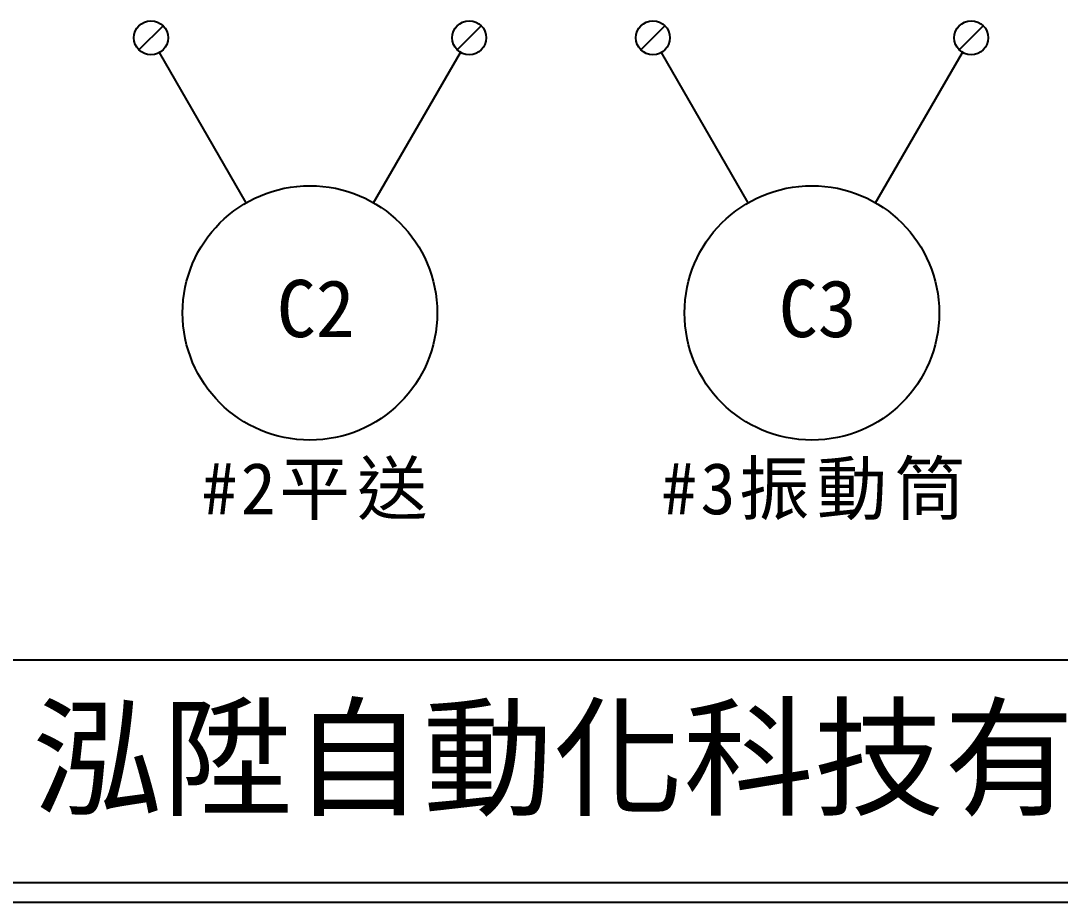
# Model space of a CAD drawing. Extents: x 10 to 297, y 3 to 207.
# Drawn here: x 47.9 to 113.2, y 3 to 58.4 of the extents above; entities that cross this region are included whole.
import ezdxf

# ---------------------------------------------------------------- set-up
doc = ezdxf.new("R2010")
doc.units = 0
doc.layers.get('0').update_dxf_attribs({"linetype": 'CONTINUOUS'})
doc.layers.add('圖框層', color=7, linetype='CONTINUOUS')
doc.styles.add('STSL', font='KAIU.TTF')
doc.styles.add('標楷體', font='KAIU.TTF')

msp = doc.modelspace()

# ---------------------------------------------------------------- linework, layer by layer
for p, q in [((56.82, 58.118), (55.305, 56.603)), ((76.82, 58.118), (75.305, 56.603)), ((88.361, 58.118), (86.847, 56.603)), ((108.361, 58.118), (106.847, 56.603)), ((62.051, 46.988), (56.598, 56.433)), ((70.051, 46.988), (75.51, 56.443)), ((93.593, 46.988), (88.14, 56.433)), ((101.593, 46.988), (107.052, 56.443))]:
    msp.add_line(p, q)
for centre, radius in [((56.063, 57.36), 1.071), ((76.063, 57.36), 1.071), ((87.604, 57.36), 1.071), ((107.604, 57.36), 1.071), ((66.051, 40.06), 8), ((97.593, 40.06), 8)]:
    msp.add_circle(centre, radius)
at = {"layer": '圖框層', "color": 7}
for p, q in [((11.25, 18.25), (295.75, 18.25)), ((11.25, 4.25), (295.75, 4.25)), ((10, 3), (297, 3))]:
    msp.add_line(p, q, dxfattribs=at)

# ---------------------------------------------------------------- texts
at = {"color": 0, "char_height": 3.25, "width": 24.14544, "attachment_point": 2, "style": '標楷體'}
for s, insert in [('{\\T1.1;#2平送}', (66.576, 30.644)), ('{\\T1.1;#3振動筒}', (97.901, 30.644))]:
    msp.add_mtext(s, dxfattribs=dict(at, insert=insert))
at = {"layer": '圖框層', "color": 4, "style": 'STSL'}
for s, height, p in [('C2', 3.6, (63.967, 38.536)), ('C3', 3.6, (95.508, 38.536)), ('泓陞自動化科技有限公司', 6, (48.604, 9.076))]:
    msp.add_text(s, height=height, dxfattribs=at).set_placement(p)

doc.saveas('drawing.dxf')
